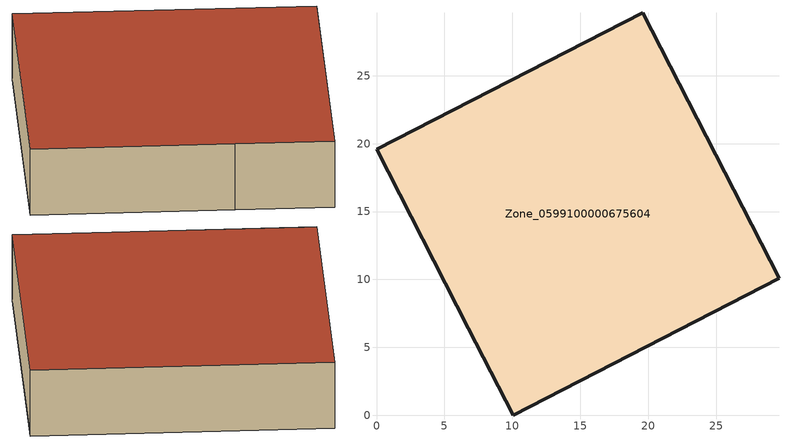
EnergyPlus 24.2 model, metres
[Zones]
Zone_0599100000675604
 floor ground (C_G): 19.59,29.64 29.63,10.09 10.05,0 6.75,6.4 0,19.57 z0
 wall outside (C_F): 6.75,6.4 10.05,0 29.63,10.09 19.59,29.64 0,19.57 6.75,6.4 z0:5.3
 roof outside (C_R): 29.63,10.09 19.59,29.64 0,19.57 6.75,6.4 10.05,0 z5.3
[BUILDING]
Pand.0599100000675604: North Axis=0; Terrain=City; Loads Convergence Tolerance Value=0.04; Temperature Convergence Tolerance Value=0.4; Solar Distribution=FullExterior; Maximum Number of Warmup Days=25; Minimum Number of Warmup Days=1
[Site:Location]
Rotterdam.The.Hague.AP_ZH_NLD Design_Conditions: Latitude=51.96; Longitude=4.45; Time Zone=1; Elevation=-4.5
[SITE:GROUNDTEMPERATURE:BUILDINGSURFACE]
18, 18, 18, 18, 18, 18, 18, 18, 18, 18, 18, 18
[MATERIAL] Thermal Absorptance=0.9; Solar Absorptance=0.7; Visible Absorptance=0.7
Name | Roughness | Thickness | Conductivity | Density | Specific Heat
G.D.1965 | MediumSmooth | 0.15 | 1 | 540 | 1210
F.D.1965 | Rough | 0.3 | 0.857143 | 1920 | 840
R.D.1965 | MediumRough | 0.2 | 0.08 | 1500 | 1000
[CONSTRUCTION]
C_G: G.D.1965
C_F: F.D.1965
C_R: R.D.1965
[ZONE]
Zone_0599100000675604: Type=1; Multiplier=1; Ceiling Height=Autocalculate; Volume=Autocalculate; Floor Area=autocalculate; Part of Total Floor Area=Yes
[ZONEINFILTRATION:DESIGNFLOWRATE]
Infil_Zone_0599100000675604: Zone or ZoneList or Space or SpaceList=Zone_0599100000675604; Schedule=AlwaysOn; Design Flow Rate Calculation Method=Flow/Area; Flow Rate per Floor Area=0.0042; Constant Term Coefficient=1; Temperature Term Coefficient=0; Velocity Term Coefficient=0; Velocity Squared Term Coefficient=0
[HVACTEMPLATE:ZONE:IDEALLOADSAIRSYSTEM]
Zone_0599100000675604: Maximum Heating Supply Air Temperature=50; Minimum Cooling Supply Air Temperature=13; Maximum Heating Supply Air Humidity Ratio=0.0156; Minimum Cooling Supply Air Humidity Ratio=0.0077; Heating Limit=NoLimit; Cooling Limit=NoLimit; Dehumidification Control Type=ConstantSensibleHeatRatio; Cooling Sensible Heat Ratio=0.7; Dehumidification Setpoint=60; Humidification Control Type=None; Humidification Setpoint=30; Outdoor Air Method=None; Outdoor Air Flow Rate per Person=0.00944; Outdoor Air Flow Rate per Zone Floor Area=0; Outdoor Air Flow Rate per Zone=0; Demand Controlled Ventilation Type=None; Outdoor Air Economizer Type=NoEconomizer; Heat Recovery Type=None; Sensible Heat Recovery Effectiveness=0.7; Latent Heat Recovery Effectiveness=0.65
[ZONECONTROL:THERMOSTAT]
ThermostatControl_Zone_0599100000675604: Zone or ZoneList=Zone_0599100000675604; Control Type Schedule=DualSetpointControlType; Control 1=Thermostat_Zone_0599100000675604; Temperature Difference Between Cutout And Setpoint=0
[THERMOSTATSETPOINT:DUALSETPOINT]
Thermostat_Zone_0599100000675604: Heating Setpoint Temperature Schedule=HeatingSetpoint_Zone_0599100000675604; Cooling Setpoint Temperature Schedule=CoolingSetpoint_Zone_0599100000675604
[SCHEDULE:COMPACT]
HeatingSetpoint_Zone_0599100000675604: Through: 12/31, For: AllDays, Until: 24:00, 21
CoolingSetpoint_Zone_0599100000675604: Through: 12/31, For: AllDays, Until: 24:00, 24
DualSetpointControlType: Through: 12/31, For: AllDays, Until: 24:00, 4
AlwaysOn: Through: 12/31, For: AllDays, Until: 24:00, 1
